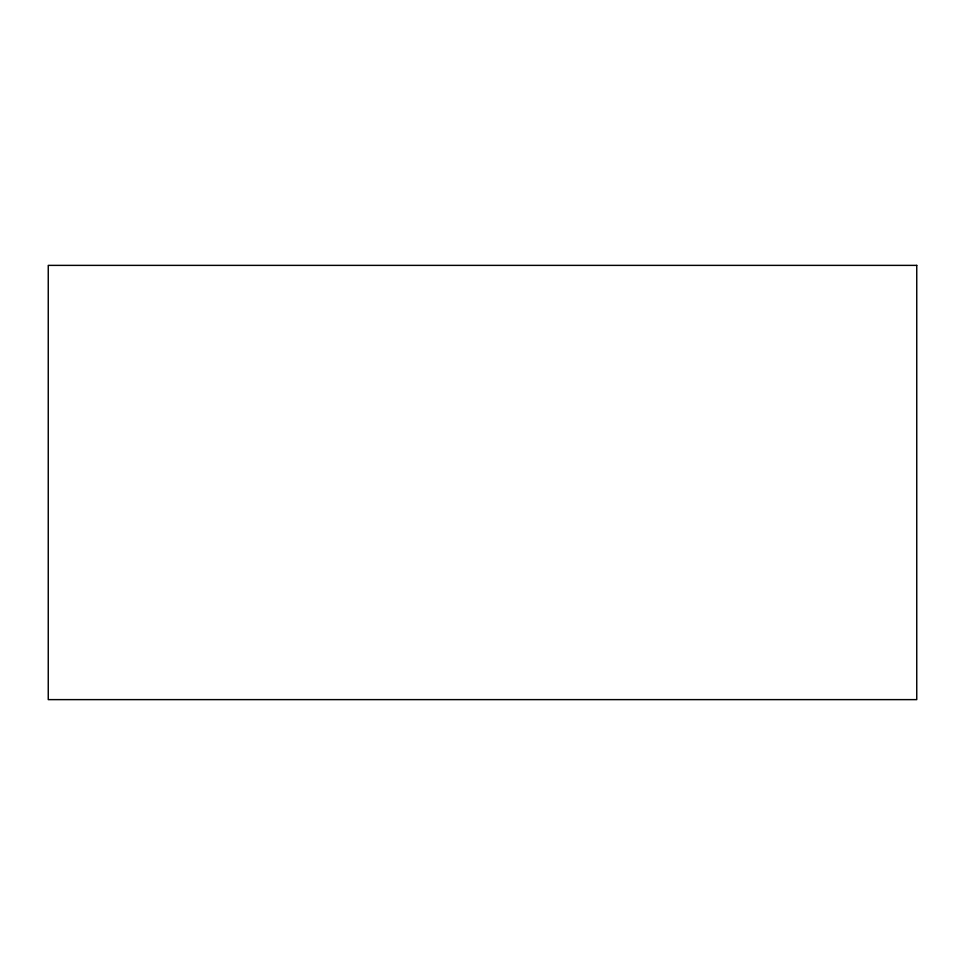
<?xml version="1.0" encoding="UTF-8"?>
<svg xmlns="http://www.w3.org/2000/svg" width="965" height="965" viewBox="0 0 965 965"><rect width="100%" height="100%" fill="white"/><g stroke="black" fill="none" stroke-linecap="round" stroke-linejoin="round"><path stroke-width="1.45" d="M916.75 265.375L48.25 265.375L48.25 699.625L916.75 699.625L916.75 265.375"/></g></svg>
